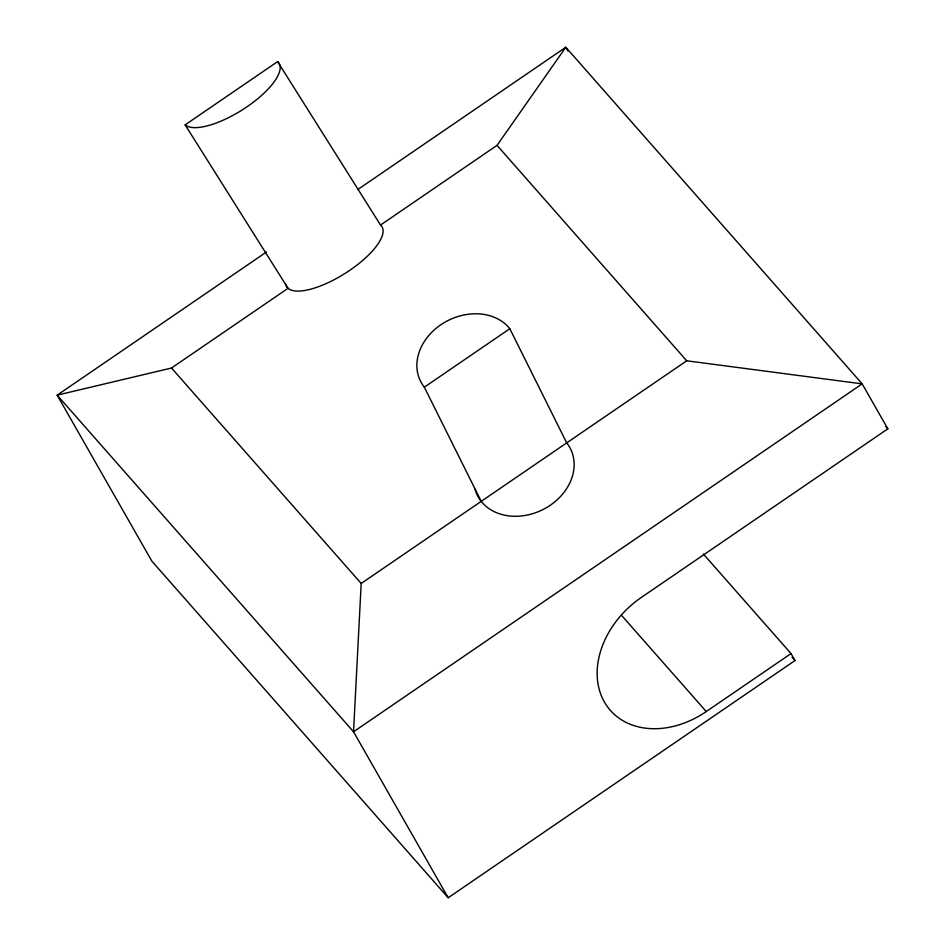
<?xml version="1.0" encoding="UTF-8"?>
<svg xmlns="http://www.w3.org/2000/svg" width="945" height="945" viewBox="0 0 945 945"><rect width="100%" height="100%" fill="white"/><g stroke="black" fill="none" stroke-linecap="round" stroke-linejoin="round"><path stroke-width="1.42" d="M448.202 897.75L151.85 561.129L57.172 395.164L171.517 368.018L361.191 583.455L353.536 731.784L448.202 897.75L795.005 660.543L791.024 653.574L703.281 553.912M285.579 283.736A56.31 19.892 -32.2 0 0 343.756 274.227A56.31 19.892 -32.2 0 0 380.528 225.052L497.046 145.353L565.807 47.25L862.171 383.871L887.827 428.841L641.218 597.523A84.459 65.087 -41.4 0 0 604.375 701.981A84.459 65.087 -41.4 0 0 706.258 711.55L791.024 653.574M171.517 368.018L288.048 288.308L185.137 124.87L277.617 61.614L380.528 225.052M266.466 252.008L57.172 395.164L353.536 731.784L862.171 383.871L686.72 360.789L497.046 145.353M357.73 189.579L565.807 47.25L567.945 50.995M481.218 501.358L424.329 387.178L509.816 328.706L566.693 442.886A52.046 41.982 -26.5 0 1 542.985 509.544A52.046 41.982 -26.5 0 1 475.016 489.179M361.191 583.455L686.72 360.789M885.878 426.632L887.827 428.841M792.075 657.212L795.005 660.543M621.444 615.219L706.258 711.55M424.329 387.178A52.046 41.982 -26.5 0 1 440.736 324.832A52.046 41.982 -26.5 0 1 509.816 328.706M277.617 61.614A56.31 19.892 -32.2 0 1 247.023 106.773A56.31 19.892 -32.2 0 1 185.137 124.87"/></g></svg>
